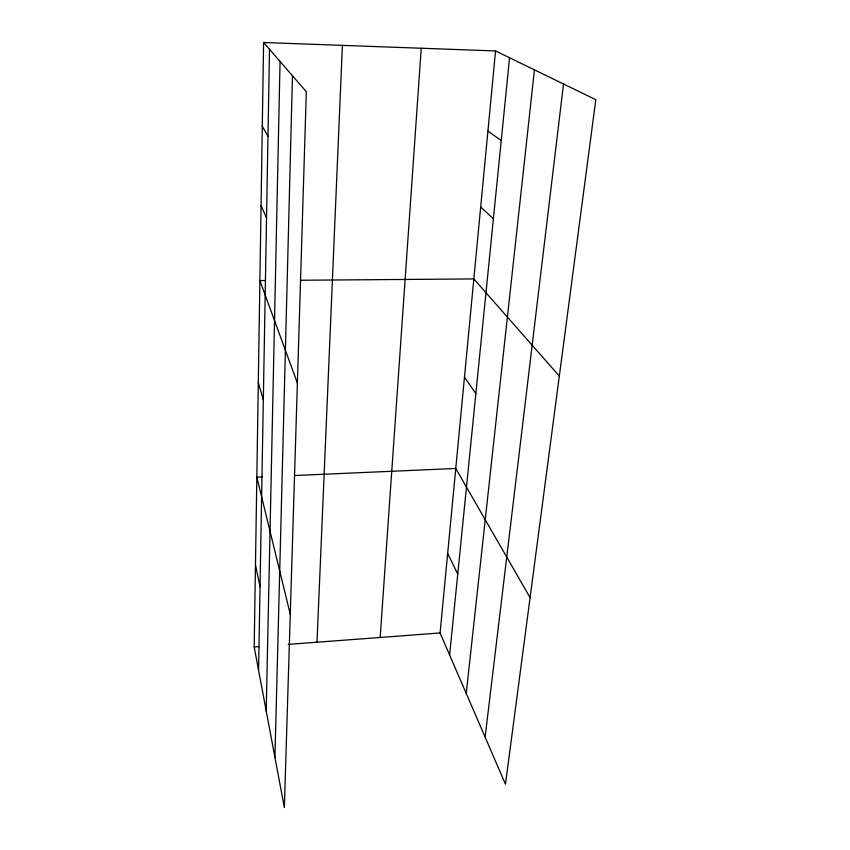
<?xml version="1.0" encoding="UTF-8"?>
<svg xmlns="http://www.w3.org/2000/svg" width="850" height="850" viewBox="0 0 850 850"><rect width="100%" height="100%" fill="white"/><g stroke="black" fill="none" stroke-linecap="round" stroke-linejoin="round"><path stroke-width="1.27" d="M263.596 42.5L306.329 91.726L284.346 807.5L254.192 646.935L263.596 42.5L495.561 50.947L595.808 99.684L505.463 784.199L440.087 632.963L495.561 50.947M258.57 670.214L269.503 49.3M266.209 710.887L280.054 61.455M274.922 757.308L292.464 75.746M316.986 642.218L342.401 45.369M380.163 637.468L421.239 48.237M449.618 655.021L509.554 57.747M466.225 693.451L534.448 69.849M485.116 737.152L563.529 83.991M254.192 646.935L259.431 646.542M288.203 644.385L440.087 632.963M262.119 476.956L256.838 477.19L290.286 614.327M295.109 475.511L455.759 468.467L530.081 597.635M265.168 280.521L259.887 280.553L297.383 383.063M300.762 280.245L473.832 278.938L559.321 376.072M487.921 131.134L501.245 140.548M480.686 207.018L493.404 218.748M464.461 377.166L475.851 393.571M262.289 126.416L267.973 136.085M447.652 553.52L457.746 573.994M261.056 205.636L266.528 217.844M258.304 382.617L263.33 399.872M255.468 565.069L260.036 586.67"/></g></svg>
